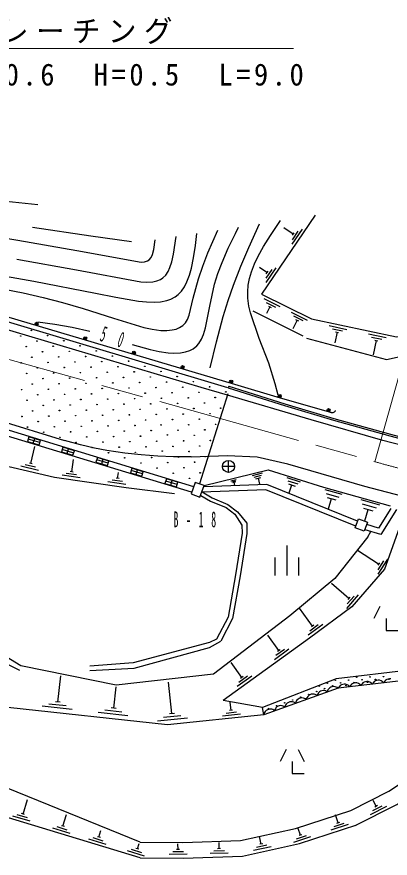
# Model space of a CAD drawing. Units: millimetres, scale not verified. Extents: x 40000 to 680000, y 20000 to 380000.
# Drawn here: x 388654 to 419724, y 261897 to 332012 of the extents above; entities that cross this region are included whole.
import ezdxf

# ---------------------------------------------------------------- set-up
doc = ezdxf.new("R2010")
doc.units = ezdxf.units.MM
doc.header["$LTSCALE"] = 1000
doc.linetypes.add('CHAIN', pattern=[18.5, 12, -1.5, 3.5, -1.5])
for name, color, linetype, lineweight in [('M-BGD', 7, 'Continuous', 25), ('M-BMK', 2, 'CHAIN', 13), ('M-BMK-SRVR', 3, 'Continuous', 25), ('M-STR-HTXT', 7, 'Continuous', 13)]:
    doc.layers.add(name, color=color, linetype=linetype, lineweight=lineweight)
doc.styles.add('ＭＳ ゴシック', font='')
doc.styles.get('ＭＳ ゴシック').set_extended_font_data('MS Gothic')

msp = doc.modelspace()

# ---------------------------------------------------------------- linework, layer by layer
at = {"layer": 'M-BGD'}
for p, q in [((411640, 313913), (410889, 314423)), ((412392, 314309), (411550, 313068)), ((412051, 314163), (411560, 313439)), ((406225, 301103), (364119, 313723)), ((411710, 314017), (411570, 313810)), ((403995, 301134), (364360, 312905)), ((409461, 310704), (408862, 311111)), ((410213, 311100), (409371, 309859)), ((409872, 310954), (409381, 310230)), ((409531, 310807), (409391, 310601)), ((409208, 308536), (410552, 307869)), ((409399, 308218), (410183, 307829)), ((409702, 307844), (409420, 307275)), ((409590, 307900), (409814, 307788)), ((412477, 305408), (408315, 307472)), ((411477, 307411), (412821, 306744)), ((411972, 306719), (411613, 305997)), ((411668, 307093), (412452, 306704)), ((411860, 306775), (412083, 306664)), ((362155, 305987), (392632, 296717)), ((414650, 306278), (416117, 305968)), ((414914, 306017), (415770, 305837)), ((415301, 305731), (415115, 304852)), ((415179, 305757), (415423, 305706)), ((417913, 305589), (419381, 305279)), ((418178, 305329), (419034, 305148)), ((418565, 305043), (418313, 303852)), ((418442, 305069), (418687, 305017)), ((406294, 301245), (406249, 301102)), ((406207, 300604), (403852, 293088)), ((414562, 299114), (414802, 299044)), ((390560, 296524), (389603, 296815)), ((390023, 296478), (390140, 296861)), ((389816, 294774), (390150, 296211)), ((393385, 295660), (392419, 295957)), ((392843, 295617), (392961, 296000)), ((390455, 294215), (388995, 294555)), ((390196, 294480), (389344, 294679)), ((389937, 294746), (389694, 294803)), ((393229, 294097), (393377, 295117)), ((396248, 294802), (395299, 295094)), ((395715, 294757), (395833, 295139)), ((393914, 293593), (392429, 293808)), ((393633, 293836), (392767, 293961)), ((393353, 294079), (393105, 294114)), ((397038, 293545), (397108, 294026)), ((399114, 293916), (398159, 294211)), ((398577, 293872), (398695, 294254)), ((408264, 293791), (409091, 293996)), ((408410, 293655), (409030, 293809)), ((397723, 293041), (396239, 293256)), ((397443, 293284), (396577, 293409)), ((397162, 293527), (396915, 293562)), ((401996, 293029), (401041, 293320)), ((401460, 292983), (401576, 293366)), ((406475, 293344), (406915, 293456)), ((406557, 293272), (406884, 293355)), ((406632, 293197), (406852, 293253)), ((406807, 292959), (406746, 293226)), ((408553, 293515), (408967, 293617)), ((408885, 293070), (408760, 293566)), ((411128, 293622), (412238, 293268)), ((411200, 293356), (412031, 293089)), ((411266, 293086), (411820, 292912)), ((411331, 292336), (411546, 292998)), ((414295, 292624), (415706, 292227)), ((414392, 292291), (415452, 291993)), ((414488, 291957), (415197, 291760)), ((414604, 291012), (414846, 291860)), ((417279, 291786), (418842, 291349)), ((417387, 291419), (418559, 291090)), ((417495, 291052), (418276, 290831)), ((407007, 290772), (407789, 289808)), ((417622, 290001), (417887, 290944)), ((417857, 288666), (418103, 289123)), ((420475, 289406), (419245, 285968)), ((411121, 287963), (411121, 285463)), ((418758, 286411), (417009, 287546)), ((410121, 286963), (410121, 285463)), ((412121, 285463), (412121, 286963)), ((419502, 286823), (418685, 285565)), ((419164, 286670), (418688, 285936)), ((418826, 286516), (418690, 286307)), ((416281, 283543), (414839, 284794)), ((417075, 283848), (416092, 282714)), ((416719, 283743), (416146, 283082)), ((416363, 283638), (416199, 283449)), ((413267, 281238), (412167, 282730)), ((418879, 282878), (418379, 281878)), ((411377, 282092), (405027, 277232)), ((414108, 281361), (412901, 280471)), ((413738, 281336), (413034, 280817)), ((413368, 281312), (413167, 281164)), ((410460, 279194), (409530, 280475)), ((411302, 279310), (410087, 278430)), ((410931, 279289), (410223, 278775)), ((410561, 279267), (410358, 279120)), ((407376, 276957), (406481, 278192)), ((392062, 274911), (392303, 277092)), ((405027, 277232), (396928, 276301)), ((408218, 277074), (407004, 276193)), ((407848, 277052), (407140, 276539)), ((407477, 277031), (407275, 276884)), ((421312, 277552), (415224, 276830)), ((401564, 273940), (401283, 276577)), ((415224, 276830), (409113, 274460)), ((422955, 276936), (415389, 276051)), ((396713, 274397), (396910, 276185)), ((392261, 274889), (391864, 274932)), ((409113, 274460), (405833, 275035)), ((406486, 274211), (406413, 274891)), ((393250, 274276), (390765, 274551)), ((392756, 274582), (391314, 274742)), ((397406, 274069), (395964, 274228)), ((396911, 274375), (396514, 274419)), ((406610, 274225), (406361, 274198)), ((409219, 273848), (409113, 274460)), ((397900, 273763), (395415, 274037)), ((402860, 273575), (400374, 273310)), ((402311, 273768), (400869, 273614)), ((401763, 273961), (401365, 273919)), ((407274, 273893), (405782, 273734)), ((406942, 274059), (406072, 273966)), ((411077, 270955), (410577, 269955)), ((412077, 270955), (412577, 269955)), ((398920, 263223), (385438, 268716)), ((398910, 261923), (383884, 266503)), ((389168, 265572), (389541, 266796)), ((418560, 266218), (418314, 266699)), ((419410, 266204), (418074, 265521)), ((419040, 266239), (418261, 265841)), ((418671, 266275), (418448, 266161)), ((389769, 264971), (388334, 265408)), ((389528, 265253), (388691, 265508)), ((389287, 265536), (389048, 265609)), ((392490, 264560), (392785, 265530)), ((415384, 264837), (415164, 265508)), ((393090, 263958), (391656, 264396)), ((392850, 264241), (392013, 264496)), ((392609, 264523), (392370, 264596)), ((412265, 263815), (412082, 264370)), ((416222, 264690), (414796, 264223)), ((415862, 264783), (415031, 264511)), ((415503, 264876), (415265, 264798)), ((395605, 263610), (395366, 263683)), ((395485, 263647), (395657, 264211)), ((408993, 263077), (408857, 263705)), ((413102, 263668), (411676, 263201)), ((412743, 263761), (411911, 263488)), ((412383, 263853), (412146, 263776)), ((396086, 263046), (394651, 263483)), ((395845, 263328), (395008, 263583)), ((398685, 262671), (398823, 263125)), ((402073, 262629), (402065, 263097)), ((405491, 262690), (405481, 263211)), ((409463, 262975), (408608, 262789)), ((409115, 263104), (408871, 263051)), ((399286, 262070), (397851, 262507)), ((399045, 262353), (398208, 262608)), ((398805, 262635), (398566, 262708)), ((402830, 262243), (401330, 262216)), ((402514, 262437), (401639, 262422)), ((402198, 262632), (401948, 262627)), ((406248, 262303), (404748, 262277)), ((405932, 262498), (405057, 262482)), ((405616, 262692), (405366, 262688)), ((409811, 262846), (408345, 262528)), ((398910, 261923), (402485, 261897))]:
    msp.add_line(p, q, dxfattribs=at)
for points in [[(345708, 319551), (353397, 317253), (406781, 301403), (410575, 300267), (414562, 299114)], [(387206, 316718), (390410, 316363)], [(410414, 300488), (410159, 301416), (409624, 303136), (408836, 305216), (408091, 307330), (407962, 307902), (407876, 308566), (407867, 309099), (407919, 309660), (408030, 310218), (408193, 310772), (408440, 311416), (408741, 312055), (409192, 312874), (409754, 313780), (410586, 315028)], [(413486, 315475), (409025, 308905), (413188, 306842)], [(384124, 314167), (388733, 313400), (393659, 312546), (399010, 311562), (399289, 311590), (399528, 311674), (399667, 311771), (399826, 311967), (399945, 312218), (400056, 312620), (400176, 313425)], [(387599, 309305), (389182, 309003), (390836, 308632), (392462, 308214), (394170, 307718), (396685, 306894), (399235, 306116), (399913, 305973), (400652, 305878), (401140, 305868), (401587, 305914), (401912, 305996), (402205, 306122), (402463, 306296), (402684, 306520), (402865, 306799), (403006, 307138), (403339, 308577), (403763, 310180), (404121, 311227), (404555, 312332), (405381, 314227)], [(389951, 314481), (394816, 313756), (398210, 313285)], [(398266, 304705), (399751, 304289), (400513, 304125), (401236, 304021), (401721, 303992), (402265, 304013), (402681, 304084), (403058, 304209), (403331, 304352), (403631, 304587), (403809, 304788), (404027, 305138), (404202, 305548), (404368, 306105), (404706, 307900), (405109, 309727), (405387, 310610), (405740, 311550), (406251, 312723), (406843, 313947), (407116, 314494)], [(404752, 302772), (405267, 304916), (405832, 307042), (406241, 308379), (406681, 309644), (407300, 311225), (407968, 312790), (408851, 314761)], [(385331, 310823), (390070, 309972), (395193, 308986), (396881, 308642), (398790, 308310), (399433, 308247), (400145, 308232), (400622, 308268), (401150, 308373), (401472, 308485), (401837, 308678), (402075, 308860), (402361, 309161), (402606, 309518), (402814, 309925), (403022, 310470), (403191, 311069), (403369, 311933), (403523, 312967), (403646, 313960)], [(388664, 311824), (393618, 310927), (398965, 309919), (399482, 309895), (399959, 309927), (400304, 310004), (400613, 310134), (400808, 310263), (401042, 310495), (401237, 310781), (401397, 311115), (401557, 311588), (401702, 312221), (401911, 313692)], [(334948, 312949), (335948, 312799), (337977, 312415), (338935, 312201), (340904, 311746), (341872, 311508), (343805, 310993), (344761, 310712), (346672, 310141), (347629, 309851), (349544, 309273), (350501, 308984), (361942, 305529), (403369, 292867)], [(403202, 292400), (361801, 305023), (360836, 305288), (346513, 309614), (344605, 310184), (343650, 310465), (341739, 310974), (340773, 311212), (338815, 311664), (337858, 311878), (335864, 312255), (334931, 312400)], [(413188, 306842), (420247, 305352), (437765, 308230)], [(412775, 305238), (419431, 303453), (437456, 307463)], [(390410, 306606), (391813, 306410), (393270, 306155), (394740, 305806)], [(489296, 292747), (481776, 291690), (474983, 291011), (468002, 290616), (461088, 290558), (453933, 290780), (446992, 291332), (440048, 292242), (432903, 293476), (425873, 294950), (419127, 296715), (413139, 298416), (406174, 300476), (403993, 301135)], [(406249, 301102), (410924, 299627), (415001, 298397), (419705, 297086), (423243, 296150), (426277, 295527), (427458, 295348)], [(406294, 301245), (410968, 299770), (415043, 298541), (419744, 297230), (423278, 296296), (426304, 295675), (427480, 295497)], [(415160, 299201), (415149, 299162), (415113, 299110), (415070, 299071), (415008, 299037), (414952, 299022), (414879, 299022), (414802, 299044)], [(403149, 295333), (401694, 295342), (400396, 295395), (398999, 295505), (397629, 295651), (396144, 295864), (395106, 296068), (393942, 296354), (392632, 296717)], [(383553, 295377), (385721, 295061), (391777, 293650), (397755, 292784), (401768, 292281)], [(489716, 288783), (484125, 287911), (477900, 287209), (471911, 286733), (465979, 286514), (460128, 286523), (454320, 286702), (448381, 287152), (442384, 287818), (436307, 288779), (429857, 289995), (422607, 291562), (417624, 292879), (411219, 294729), (408644, 295315), (406180, 295418), (403156, 295328)], [(404241, 292944), (409571, 294273), (414187, 292807), (419712, 291264)], [(416860, 289564), (409385, 292582), (404041, 292390)], [(404080, 292413), (404916, 291929), (406217, 291369), (407007, 290772)], [(417012, 289988), (409464, 293035), (404206, 292846)], [(403954, 292129), (404782, 291660), (406065, 291108), (406785, 290564), (407391, 289648)], [(419783, 291051), (418751, 289404), (417783, 289698)], [(420253, 290954), (418949, 288873), (417652, 289267)], [(407391, 289648), (407400, 288987), (406846, 285498), (406231, 281994), (405271, 280156)], [(407789, 289808), (407800, 288958), (407241, 285433), (406614, 281864), (405625, 279971)], [(417857, 288666), (415119, 285204), (411377, 282092)], [(396928, 276301), (388990, 277931), (382355, 281993), (379808, 285546), (377909, 287299)], [(419245, 285968), (416524, 282830), (413003, 280235), (405833, 275035)], [(419379, 281878), (419379, 280878), (420379, 280878)], [(405271, 280156), (404690, 279863), (398345, 278172), (394716, 277908)], [(394724, 277530), (398420, 277732), (404676, 279459), (405625, 279971)], [(386629, 278686), (388871, 277554)], [(419792, 276834), (419676, 276839), (419563, 276826), (419452, 276794), (419346, 276724), (419277, 276659), (419227, 276595), (419181, 276495), (419114, 276582), (419050, 276632), (418968, 276680), (418848, 276723), (418733, 276729), (418620, 276716), (418509, 276684), (418402, 276614), (418333, 276548), (418283, 276485), (418238, 276384), (418170, 276472), (418107, 276522), (418025, 276570), (417905, 276613), (417789, 276619), (417676, 276605), (417565, 276573), (417458, 276503), (417390, 276438), (417340, 276375), (417294, 276274), (417226, 276361), (417163, 276411), (417081, 276459), (416961, 276503), (416846, 276508), (416733, 276495), (416622, 276463), (416515, 276393), (416446, 276327), (416396, 276264), (416350, 276163), (416283, 276251), (416220, 276301), (416137, 276349), (416018, 276392), (415902, 276398), (415789, 276384), (415678, 276352), (415571, 276283), (415502, 276217), (415453, 276154), (415407, 276053)], [(401201, 272996), (387892, 274466), (384866, 275842)], [(415389, 276051), (409219, 273848), (401201, 272996)], [(415389, 276051), (415304, 276121), (415231, 276156), (415140, 276184), (415014, 276199), (414900, 276179), (414793, 276140), (414692, 276084), (414603, 275992), (414551, 275913), (414516, 275840), (414495, 275731), (414414, 275798), (414345, 275831), (414259, 275857), (414139, 275872), (414031, 275853), (413929, 275816), (413834, 275763), (413750, 275676), (413700, 275601), (413668, 275532), (413647, 275429), (413561, 275499), (413489, 275534), (413398, 275562), (413271, 275577), (413158, 275557), (413050, 275518), (412949, 275462), (412861, 275370), (412809, 275291), (412774, 275218), (412752, 275109), (412667, 275180), (412594, 275214), (412503, 275242), (412377, 275258), (412263, 275237), (412156, 275199), (412055, 275143), (411966, 275051), (411914, 274972), (411879, 274899), (411858, 274790), (411772, 274860), (411699, 274895), (411608, 274923), (411482, 274938), (411368, 274918), (411261, 274880), (411160, 274823), (411072, 274731), (411019, 274652), (410985, 274579), (410963, 274471), (410882, 274537), (410813, 274570), (410727, 274597), (410607, 274611), (410499, 274592), (410398, 274556), (410302, 274502), (410218, 274415), (410169, 274340), (410136, 274271), (410115, 274168), (410030, 274238), (409957, 274273), (409866, 274301), (409740, 274316), (409626, 274296), (409519, 274258), (409418, 274201), (409329, 274109), (409277, 274030), (409242, 273957), (409221, 273849)], [(398920, 263223), (402467, 263198), (407273, 263369), (411849, 264362), (416453, 265871), (419611, 267486), (422497, 269406), (425034, 271019), (427256, 273604)], [(416813, 264609), (420269, 266363), (423206, 268316), (425894, 270025), (428242, 272756)], [(411577, 269955), (411577, 268955), (412577, 268955)], [(402485, 261897), (407435, 262074), (412190, 263106), (416955, 264667)]]:
    msp.add_lwpolyline(points, dxfattribs=at)
for points in [[(390618, 296715), (389661, 297006), (389545, 296624), (390501, 296332)], [(393444, 295851), (392477, 296148), (392360, 295766), (393326, 295469)], [(396307, 294993), (395358, 295285), (395240, 294903), (396189, 294611)], [(399173, 294107), (398218, 294402), (398100, 294020), (399055, 293724)], [(402054, 293221), (401099, 293511), (400983, 293128), (401937, 292838)], [(404241, 292944), (403494, 293214), (403149, 292261), (403896, 291991)], [(417572, 289145), (416808, 289418), (417077, 290170), (417841, 289897)]]:
    msp.add_lwpolyline(points, close=True, dxfattribs=at)
for centre, radius in [((390291, 306429), 125), ((390291, 306429), 75), ((390291, 306429), 25), ((389868, 305876), 25), ((388980, 305415), 25), ((390328, 304988), 25), ((391216, 305449), 25), ((392564, 305021), 25), ((394341, 305227), 125), ((394341, 305227), 75), ((394341, 305227), 25), ((389441, 304527), 25), ((391676, 304561), 25), ((393912, 304594), 25), ((389901, 303640), 25), ((390789, 304100), 25), ((392137, 303673), 25), ((393025, 304134), 25), ((394373, 303707), 25), ((395260, 304167), 25), ((396609, 303740), 25), ((398392, 304024), 125), ((398392, 304024), 75), ((398392, 304024), 25), ((389014, 303179), 25), ((391249, 303213), 25), ((393485, 303246), 25), ((395721, 303280), 25), ((397957, 303313), 25), ((399305, 302886), 25), ((402442, 302822), 125), ((402442, 302822), 75), ((389474, 302292), 25), ((390362, 302752), 25), ((391710, 302325), 25), ((392598, 302786), 25), ((393946, 302359), 25), ((394833, 302819), 25), ((396182, 302392), 25), ((397069, 302853), 25), ((398417, 302425), 25), ((400653, 302459), 25), ((402442, 302822), 25), ((390822, 301865), 25), ((393058, 301898), 25), ((394406, 301471), 25), ((395294, 301931), 25), ((396642, 301504), 25), ((397530, 301965), 25), ((398878, 301538), 25), ((399766, 301998), 25), ((401114, 301571), 25), ((402001, 302032), 25), ((403350, 301605), 25), ((406492, 301619), 125), ((406492, 301619), 75), ((406492, 301619), 25), ((389047, 300943), 25), ((389935, 301404), 25), ((391283, 300977), 25), ((392170, 301437), 25), ((393519, 301010), 25), ((395754, 301044), 25), ((397990, 301077), 25), ((400226, 301111), 25), ((402462, 301144), 25), ((404698, 301178), 25), ((390395, 300516), 25), ((391743, 300089), 25), ((392631, 300550), 25), ((393979, 300123), 25), ((394867, 300583), 25), ((396215, 300156), 25), ((397103, 300617), 25), ((398451, 300190), 25), ((399338, 300650), 25), ((400687, 300223), 25), ((401574, 300684), 25), ((402922, 300257), 25), ((403810, 300717), 25), ((405158, 300290), 25), ((406046, 300751), 25), ((410540, 300408), 125), ((410540, 300408), 75), ((410540, 300408), 25), ((389508, 300056), 25), ((390856, 299629), 25), ((393092, 299662), 25), ((395327, 299696), 25), ((397563, 299729), 25), ((399799, 299763), 25), ((402035, 299796), 25), ((403383, 299369), 25), ((404271, 299830), 25), ((405619, 299402), 25), ((389080, 298708), 25), ((389968, 299168), 25), ((391316, 298741), 25), ((392204, 299202), 25), ((393552, 298775), 25), ((394440, 299235), 25), ((395788, 298808), 25), ((396676, 299269), 25), ((398024, 298841), 25), ((398911, 299302), 25), ((400260, 298875), 25), ((401147, 299336), 25), ((402495, 298908), 25), ((404731, 298942), 25), ((414597, 299234), 125), ((414597, 299234), 75), ((414597, 299234), 25), ((390429, 298281), 25), ((392664, 298314), 25), ((394900, 298347), 25), ((397136, 298381), 25), ((399372, 298414), 25), ((400660, 298006), 25), ((401608, 298448), 25), ((402956, 298021), 25), ((403844, 298481), 25), ((405192, 298054), 25), ((389541, 297820), 25), ((390889, 297393), 25), ((391777, 297853), 25), ((393125, 297426), 25), ((394013, 297887), 25), ((395361, 297460), 25), ((396248, 297920), 25), ((397597, 297493), 25), ((398484, 297954), 25), ((399832, 297527), 25), ((402068, 297560), 25), ((404304, 297594), 25), ((392237, 296966), 25), ((394473, 296999), 25), ((395821, 296572), 25), ((396709, 297033), 25), ((398057, 296606), 25), ((398945, 297066), 25), ((400293, 296639), 25), ((401186, 297170), 25), ((402529, 296673), 25), ((403417, 297133), 25), ((404765, 296706), 25), ((393586, 296539), 25), ((394934, 296112), 25), ((397170, 296145), 25), ((399405, 296179), 25), ((401641, 296212), 25), ((403877, 296246), 25), ((396282, 295685), 25), ((397630, 295257), 25), ((398518, 295718), 25), ((399866, 295291), 25), ((400759, 295821), 25), ((402102, 295324), 25), ((402989, 295785), 25), ((404338, 295358), 25), ((398978, 294830), 25), ((401214, 294864), 25), ((403450, 294897), 25), ((400327, 294403), 25), ((401675, 293976), 25), ((402562, 294437), 25), ((403911, 294010), 25), ((403023, 293549), 25), ((416935, 276978), 25), ((418053, 277002), 25), ((419171, 277025), 25), ((413820, 276241), 25), ((414486, 276479), 25), ((414938, 276265), 25), ((415152, 276717), 25), ((415604, 276503), 25), ((416055, 276288), 25), ((416269, 276740), 25), ((416721, 276526), 25), ((417387, 276764), 25), ((417839, 276550), 25), ((418505, 276788), 25), ((419623, 276811), 25), ((412940, 275552), 25), ((413606, 275789), 25), ((414272, 276027), 25), ((410942, 274839), 25), ((411608, 275076), 25), ((412274, 275314), 25), ((409610, 274363), 25), ((410276, 274601), 25)]:
    msp.add_circle(centre, radius, dxfattribs=at)
at = {"layer": 'M-BMK'}
msp.add_line((347099, 314903), (418443, 294937), dxfattribs=at)
msp.add_arc((464259, 458647), 170000, 254.3654, 260.55081, dxfattribs=at)
at = {"layer": 'M-BMK-SRVR'}
for p, q in [((406768, 294550), (405768, 294550)), ((406268, 294050), (406268, 295050))]:
    msp.add_line(p, q, dxfattribs=at)
msp.add_circle((406268, 294550), 500, dxfattribs=at)
at = {"layer": 'M-STR-HTXT'}
for p, q in [((383293, 329361), (411669, 329359)), ((418443, 294937), (426528, 323827))]:
    msp.add_line(p, q, dxfattribs=at)

# ---------------------------------------------------------------- texts
at = {"layer": 'M-BGD', "insert": (395483, 305007), "char_height": 1320, "attachment_point": 7, "rotation": 342, "style": 'ＭＳ ゴシック'}
msp.add_mtext('\\T3.75;\\W0.45;50', dxfattribs=at)
at = {"layer": 'M-BMK-SRVR', "insert": (401695, 289452), "char_height": 1320, "attachment_point": 7, "style": 'ＭＳ ゴシック'}
msp.add_mtext('\\T2.59;\\W0.45;B-18', dxfattribs=at)
at = {"layer": 'M-STR-HTXT', "char_height": 1833, "attachment_point": 7, "style": 'ＭＳ ゴシック'}
for s, insert in [('\\T1.26;\\W0.95;グレーチング', (384264, 329739)), ('\\T1.25;\\W0.95;W=0.6\u3000H=0.5\u3000L=9.0', (384682, 326258))]:
    msp.add_mtext(s, dxfattribs=dict(at, insert=insert))

doc.saveas('drawing.dxf')
